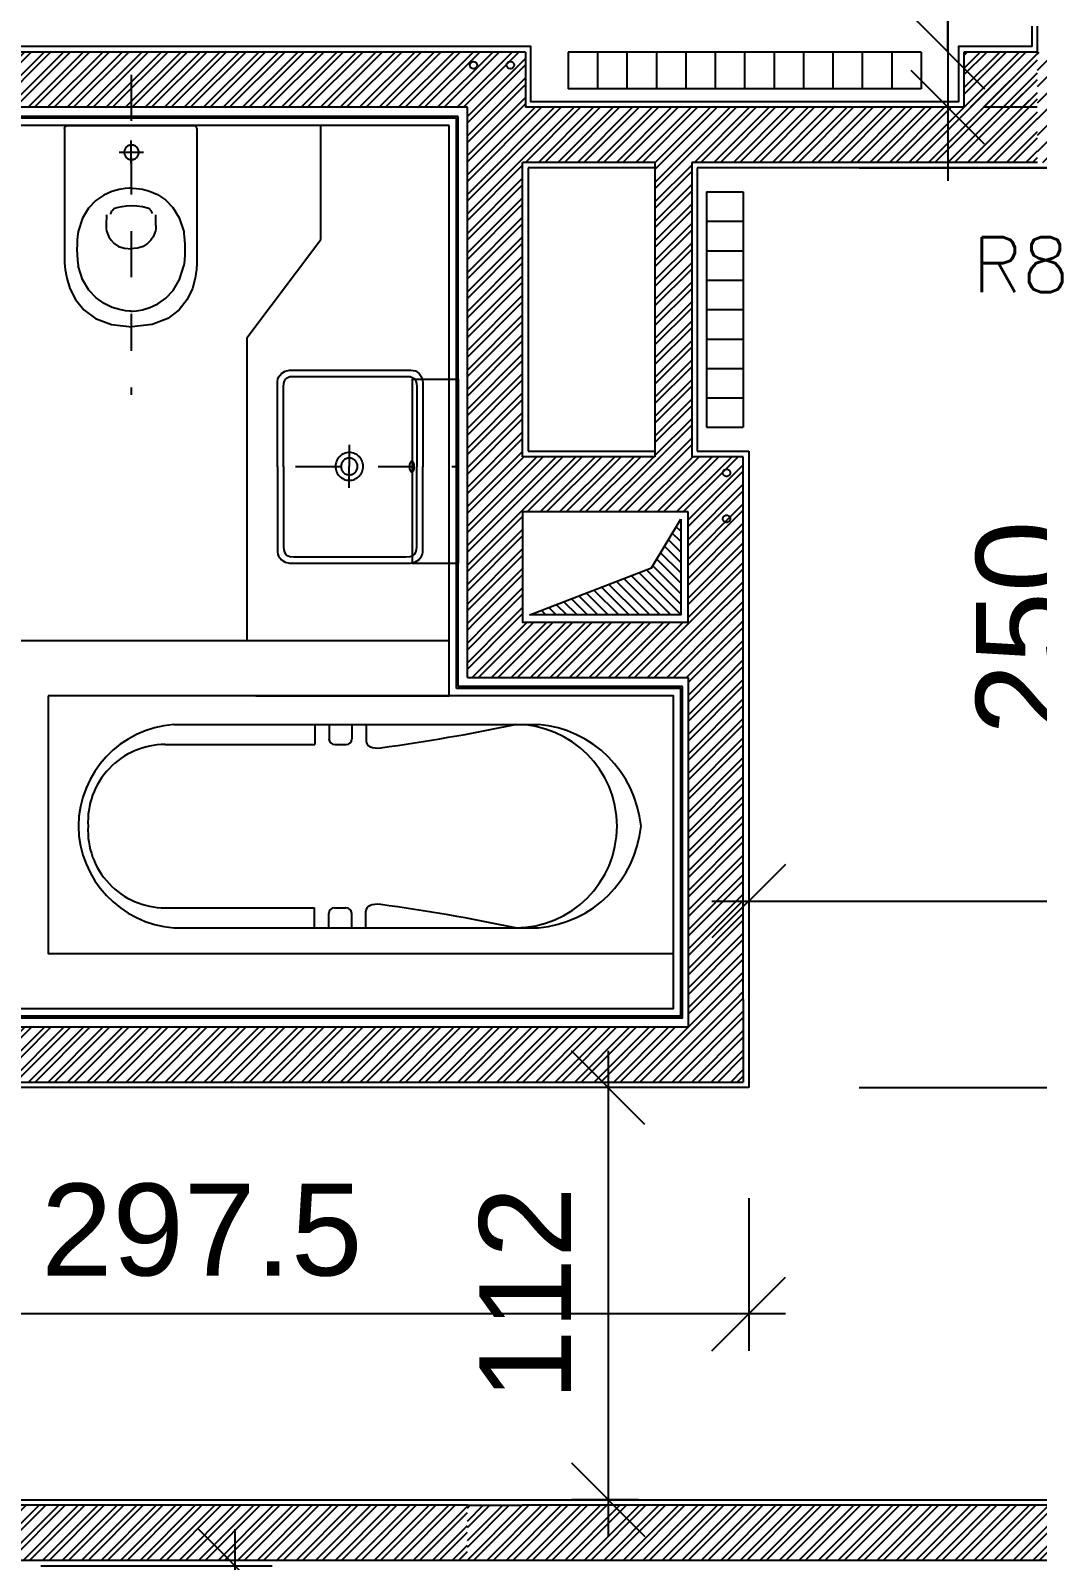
# Model space of a CAD drawing. Extents: x 0 to 47, y -4.1 to 58.5.
# Drawn here: x 36.231 to 38.968, y 14.5 to 18.658 of the extents above; entities that cross this region are included whole.
import ezdxf

# ---------------------------------------------------------------- set-up
doc = ezdxf.new("R2010")
doc.units = 0
doc.header["$MEASUREMENT"] = 0
doc.header["$PDMODE"] = 35
doc.header["$PDSIZE"] = 0.3
for name, pattern in [('CENTER', [2, 1.25, -0.25, 0.25, -0.25]), ('DASHDOTX2', [50.8, 25.4, -12.7, 0, -12.7]), ('HIDDEN2', [0.1875, 0.125, -0.0625])]:
    doc.linetypes.add(name, pattern=pattern)
doc.layers.get('0').update_dxf_attribs({"linetype": 'CONTINUOUS'})
doc.layers.get('DEFPOINTS').update_dxf_attribs({"linetype": 'CONTINUOUS'})
for name, color, linetype in [('03', 3, 'CONTINUOUS'), ('04', 4, 'CONTINUOUS'), ('05', 5, 'CONTINUOUS'), ('A-AXIS-SANITARY', 10, 'DASHDOTX2'), ('a-dim', 3, 'CONTINUOUS'), ('A-FLOR-PFIX', 61, 'CONTINUOUS'), ('A-HATCH-CONC', 8, 'CONTINUOUS'), ('A-HATCH-WALL', 8, 'CONTINUOUS'), ('A-PLASTER', 8, 'CONTINUOUS'), ('a-revetement', 1, 'CONTINUOUS'), ('A-SECT-TILE', 12, 'CONTINUOUS'), ('a-shaft', 251, 'CONTINUOUS'), ('A-WALL', 4, 'CONTINUOUS'), ('FUR2', 34, 'CONTINUOUS')]:
    doc.layers.add(name, color=color, linetype=linetype)
doc.styles.add('A100-STEXT', font='Arial Regular.ttf', dxfattribs={"height": 0.25})
doc.styles.add('ROMANS', font='romans')
doc.dimstyles.new('A100-DIM', dxfattribs={"dimtxt": 0.25, "dimasz": 0.2, "dimexe": 0.1, "dimexo": 0.3, "dimgap": 0.1, "dimtad": 1, "dimlfac": 100, "dimrnd": 0.5, "dimdsep": 46, "dimtxsty": 'A100-STEXT', "dimblk1": 'OBLIQUE', "dimblk2": 'OBLIQUE', "dimsah": 1, "dimcen": -0.05, "dimdle": 0.1, "dimclrd": 15, "dimclre": 15, "dimclrt": 256, "dimadec": 0, "dimazin": 0, "dimtfac": 0.28, "dimtix": 1, "dimtmove": 2, "dimatfit": 3, "dimldrblk": 'OBLIQUE', "dimfxl": 1, "dimtolj": 1, "dimarcsym": 0})

# ---------------------------------------------------------------- blocks, each defined once
blk = doc.blocks.new('_OBLIQUE')
at = {"color": 0, "linetype": 'ByBlock'}
blk.add_line((-0.5, -0.5), (0.5, 0.5), dxfattribs=at)
blk = doc.blocks.new('*D136')
at = {"layer": 'a-dim', "color": 15, "lineweight": -2, "transparency": 16777216}
for p, q in [((38.7249, 22.25), (38.7249, 18.5)), ((38.9673, 22.15), (38.8249, 22.15)), ((38.9673, 18.6), (38.8249, 18.6))]:
    blk.add_line(p, q, dxfattribs=at)
at = {"layer": 'DEFPOINTS', "color": 0, "transparency": 16777216}
for p in [(38.6673, 22.15), (38.6673, 18.6), (38.7249, 18.6)]:
    blk.add_point(p, dxfattribs=at)
at = {"layer": 'a-dim', "color": 15, "lineweight": -2, "transparency": 16777216, "xscale": 0.2, "yscale": 0.2, "zscale": 0.2}
for p, rotation in [((38.7249, 22.15), 90), ((38.7249, 18.6), 270)]:
    blk.add_blockref('_OBLIQUE', p, dxfattribs=dict(at, rotation=rotation))
at = {"layer": 'a-dim', "transparency": 16777216, "insert": (38.4972, 20.4), "char_height": 0.25, "attachment_point": 5, "rotation": 90, "style": 'A100-STEXT'}
blk.add_mtext('\\A1;355', dxfattribs=at)
blk = doc.blocks.new('*D137')
at = {"layer": 'a-dim', "color": 15, "lineweight": -2, "transparency": 16777216}
for p, q in [((38.7249, 18.6), (38.7249, 18.8)), ((38.7249, 18.6), (38.7249, 18.45)), ((38.9673, 18.6), (38.8249, 18.6)), ((38.7249, 18.45), (38.7249, 18.25)), ((38.9673, 18.45), (38.8249, 18.45))]:
    blk.add_line(p, q, dxfattribs=at)
at = {"layer": 'DEFPOINTS', "color": 0, "transparency": 16777216}
for p in [(38.6673, 18.6), (38.6673, 18.45), (38.7249, 18.45)]:
    blk.add_point(p, dxfattribs=at)
at = {"layer": 'a-dim', "color": 15, "lineweight": -2, "transparency": 16777216, "xscale": 0.2, "yscale": 0.2, "zscale": 0.2}
for p, rotation in [((38.7249, 18.6), 270), ((38.7249, 18.45), 90)]:
    blk.add_blockref('_OBLIQUE', p, dxfattribs=dict(at, rotation=rotation))
at = {"layer": 'a-dim', "transparency": 16777216, "insert": (38.4973, 18.925), "char_height": 0.25, "attachment_point": 5, "rotation": 90, "style": 'A100-STEXT'}
blk.add_mtext('\\A1;15', dxfattribs=at)
blk = doc.blocks.new('*D292')
at = {"layer": 'a-dim', "color": 15, "lineweight": -2, "transparency": 16777216}
for p, q in [((37.801, 15.885), (37.801, 14.565)), ((37.8834, 15.785), (37.701, 15.785)), ((37.8834, 14.665), (37.701, 14.665))]:
    blk.add_line(p, q, dxfattribs=at)
at = {"layer": 'DEFPOINTS', "color": 0, "transparency": 16777216}
for p in [(38.1834, 15.785), (37.801, 14.665), (38.1834, 14.665)]:
    blk.add_point(p, dxfattribs=at)
at = {"layer": 'a-dim', "color": 15, "lineweight": -2, "transparency": 16777216, "xscale": 0.2, "yscale": 0.2, "zscale": 0.2}
for p, rotation in [((37.801, 15.785), 90), ((37.801, 14.665), 270)]:
    blk.add_blockref('_OBLIQUE', p, dxfattribs=dict(at, rotation=rotation))
at = {"layer": 'a-dim', "transparency": 16777216, "insert": (37.5755, 15.225), "char_height": 0.25, "attachment_point": 5, "rotation": 90, "style": 'A100-STEXT'}
blk.add_mtext('\\A1;112', dxfattribs=at)
blk = doc.blocks.new('*D293')
at = {"layer": 'a-dim', "color": 15, "lineweight": -2, "transparency": 16777216}
for p, q in [((39.1556, 15.685), (39.1556, 18.385)), ((38.4834, 18.285), (39.2556, 18.285)), ((38.4834, 15.785), (39.2556, 15.785))]:
    blk.add_line(p, q, dxfattribs=at)
at = {"layer": 'DEFPOINTS', "color": 0, "transparency": 16777216}
for p in [(38.1834, 18.285), (39.1556, 18.285), (38.1834, 15.785)]:
    blk.add_point(p, dxfattribs=at)
at = {"layer": 'a-dim', "color": 15, "lineweight": -2, "transparency": 16777216, "xscale": 0.2, "yscale": 0.2, "zscale": 0.2}
for p, rotation in [((39.1556, 18.285), 90), ((39.1556, 15.785), 270)]:
    blk.add_blockref('_OBLIQUE', p, dxfattribs=dict(at, rotation=rotation))
at = {"layer": 'a-dim', "transparency": 16777216, "insert": (38.9279, 17.035), "char_height": 0.25, "attachment_point": 5, "rotation": 90, "style": 'A100-STEXT'}
blk.add_mtext('\\A1;250', dxfattribs=at)
blk = doc.blocks.new('*D294')
at = {"layer": 'a-dim', "color": 15, "lineweight": -2, "transparency": 16777216}
for p, q in [((38.1834, 17.215), (38.1834, 16.1919)), ((41.5234, 17.215), (41.5234, 16.1919)), ((38.0834, 16.2919), (41.6234, 16.2919))]:
    blk.add_line(p, q, dxfattribs=at)
at = {"layer": 'DEFPOINTS', "color": 0, "transparency": 16777216}
for p in [(38.1834, 17.515), (41.5234, 17.515), (41.5234, 16.2919)]:
    blk.add_point(p, dxfattribs=at)
at = {"layer": 'a-dim', "color": 15, "lineweight": -2, "transparency": 16777216, "xscale": 0.2, "yscale": 0.2, "zscale": 0.2, "rotation": 180}
blk.add_blockref('_OBLIQUE', (38.1834, 16.2919), dxfattribs=at)
at = {"layer": 'a-dim', "color": 15, "lineweight": -2, "transparency": 16777216, "xscale": 0.2, "yscale": 0.2, "zscale": 0.2}
blk.add_blockref('_OBLIQUE', (41.5234, 16.2919), dxfattribs=at)
at = {"layer": 'a-dim', "transparency": 16777216, "insert": (39.8534, 16.5196), "char_height": 0.25, "attachment_point": 5, "style": 'A100-STEXT'}
blk.add_mtext('\\A1;334', dxfattribs=at)
blk = doc.blocks.new('*D295')
at = {"layer": 'a-dim', "color": 15, "lineweight": -2, "transparency": 16777216}
for p, q in [((35.2084, 15.485), (35.2084, 15.07)), ((38.1834, 15.485), (38.1834, 15.07)), ((38.2834, 15.17), (35.1084, 15.17))]:
    blk.add_line(p, q, dxfattribs=at)
at = {"layer": 'DEFPOINTS', "color": 0, "transparency": 16777216}
for p in [(35.2084, 15.785), (38.1834, 15.785), (35.2084, 15.17)]:
    blk.add_point(p, dxfattribs=at)
at = {"layer": 'a-dim', "color": 15, "lineweight": -2, "transparency": 16777216, "xscale": 0.2, "yscale": 0.2, "zscale": 0.2, "rotation": 180}
blk.add_blockref('_OBLIQUE', (35.2084, 15.17), dxfattribs=at)
at = {"layer": 'a-dim', "color": 15, "lineweight": -2, "transparency": 16777216, "xscale": 0.2, "yscale": 0.2, "zscale": 0.2}
blk.add_blockref('_OBLIQUE', (38.1834, 15.17), dxfattribs=at)
at = {"layer": 'a-dim', "transparency": 16777216, "insert": (36.6959, 15.3976), "char_height": 0.25, "attachment_point": 5, "style": 'A100-STEXT'}
blk.add_mtext('\\A1;297.5', dxfattribs=at)
blk = doc.blocks.new('*D298')
at = {"layer": 'a-dim', "color": 15, "lineweight": -2, "transparency": 16777216}
for p, q in [((36.787, 13.165), (36.787, 14.585)), ((36.2584, 14.485), (36.887, 14.485)), ((36.2584, 13.265), (36.887, 13.265))]:
    blk.add_line(p, q, dxfattribs=at)
at = {"layer": 'DEFPOINTS', "color": 0, "transparency": 16777216}
for p in [(35.9584, 14.485), (36.787, 14.485), (35.9584, 13.265)]:
    blk.add_point(p, dxfattribs=at)
at = {"layer": 'a-dim', "color": 15, "lineweight": -2, "transparency": 16777216, "xscale": 0.2, "yscale": 0.2, "zscale": 0.2}
for p, rotation in [((36.787, 14.485), 90), ((36.787, 13.265), 270)]:
    blk.add_blockref('_OBLIQUE', p, dxfattribs=dict(at, rotation=rotation))
at = {"layer": 'a-dim', "transparency": 16777216, "insert": (36.5615, 13.875), "char_height": 0.25, "attachment_point": 5, "rotation": 90, "style": 'A100-STEXT'}
blk.add_mtext('\\A1;122', dxfattribs=at)

msp = doc.modelspace()

# ---------------------------------------------------------------- hatches: boundary and pattern name
at = {"layer": 'A-HATCH-CONC'}
h = msp.add_hatch(dxfattribs=at)
h.set_pattern_fill('ANSI31', color=256, scale=0.25, style=0)
h.paths.add_polyline_path([(41.83837, 18.6), (38.96837, 18.6), (38.96837, 18.3), (41.53837, 18.3), (41.53837, 17.07), (41.83837, 17.07)])
at = {"layer": 'A-HATCH-WALL'}
h = msp.add_hatch(dxfattribs=at)
h.set_pattern_fill('ANSI32', color=256, scale=0.1, style=0)
h.set_pattern_definition([(45, (-320.71739, 136.79094), (-0.0265165043, 0.0265165043), []), (45, (-320.699712, 136.79094), (-0.0265165043, 0.0265165043), [])])
h.paths.add_polyline_path([(37.41837, 18.45), (37.41837, 17.05), (37.56837, 17.05), (37.56837, 17.35), (38.01837, 17.35), (38.01837, 17.05), (38.16837, 17.05), (38.16837, 17.5), (38.02837, 17.5), (38.02837, 18.3), (38.96837, 18.3), (38.96837, 18.6), (38.95337, 18.6), (38.76837, 18.6), (38.76837, 18.45), (37.57616, 18.45), (37.57616, 18.6), (34.96278, 18.6), (34.96278, 18.45), (35.19337, 18.45)])
h.paths.add_polyline_path([(37.56837, 18.3), (37.56837, 17.5), (37.92837, 17.5), (37.92837, 18.3)], flags=0)
h = msp.add_hatch(dxfattribs=at)
h.set_pattern_fill('ANSI32', color=256, scale=0.1, style=0)
h.set_pattern_definition([(45, (-320.71739, 136.79094), (-0.0265165043, 0.0265165043), []), (45, (-320.699712, 136.79094), (-0.0265165043, 0.0265165043), [])])
h.paths.add_polyline_path([(38.76837, 18.6), (38.76837, 18.45), (38.96837, 18.45), (38.96837, 18.6)])
h = msp.add_hatch(dxfattribs=at)
h.set_pattern_fill('ANSI32', color=256, scale=0.1, style=0)
h.set_pattern_definition([(45, (-320.71739, 136.79094), (-0.0265165043, 0.0265165043), []), (45, (-320.699712, 136.79094), (-0.0265165043, 0.0265165043), [])])
h.paths.add_polyline_path([(38.01837, 16.9), (38.16837, 16.9), (38.16837, 17.05), (37.41837, 17.05), (37.41837, 16.9)])
h = msp.add_hatch(dxfattribs=at)
h.set_pattern_fill('ANSI32', color=256, scale=0.1, style=0)
h.set_pattern_definition([(45, (-320.71739, 136.79094), (-0.0265165043, 0.0265165043), []), (45, (-320.699712, 136.79094), (-0.0265165043, 0.0265165043), [])])
h.paths.add_polyline_path([(38.16837, 16.9), (38.01837, 16.9), (38.01837, 16.025), (38.16837, 16.025)])
h = msp.add_hatch(dxfattribs=at)
h.set_pattern_fill('ANSI32', color=256, scale=0.1, style=0)
h.set_pattern_definition([(45, (-320.71739, 136.79094), (-0.0265165043, 0.0265165043), []), (45, (-320.699712, 136.79094), (-0.0265165043, 0.0265165043), [])])
h.paths.add_polyline_path([(35.19337, 15.8), (38.16837, 15.8), (38.16837, 16.025), (38.01837, 16.025), (38.01837, 15.95), (35.04337, 15.95), (35.04337, 15.65), (35.19337, 15.65)])
h = msp.add_hatch(dxfattribs=at)
h.set_pattern_fill('ANSI32', color=256, scale=0.1, style=0)
h.set_pattern_definition([(45, (-46.85108, -10.91425), (-0.026516504, 0.026516504), []), (45, (-46.833404, -10.91425), (-0.026516504, 0.026516504), [])])
h.paths.add_polyline_path([(35.04337, 14.75), (35.04337, 13.25), (35.19337, 13.25), (35.19337, 14.5), (37.41837, 14.5), (37.41837, 14.65), (35.19337, 14.65), (35.19337, 14.75)])
h = msp.add_hatch(dxfattribs=at)
h.set_pattern_fill('ANSI32', color=256, scale=0.1, style=0)
h.set_pattern_definition([(45, (-320.71739, 136.79094), (-0.0265165043, 0.0265165043), []), (45, (-320.699712, 136.79094), (-0.0265165043, 0.0265165043), [])])
h.paths.add_polyline_path([(37.56837, 14.65), (37.41837, 14.65), (37.41837, 14.5), (41.52337, 14.5), (41.52337, 14.65)])
at = {"layer": 'a-shaft'}
h = msp.add_hatch(dxfattribs=at)
h.set_pattern_fill('_USER', color=256, scale=0.02, angle=315, style=0, pattern_type=0)
h.set_pattern_definition([(315, (9e-11, -4e-11), (0.014142136, 0.014142136), [])])
h.paths.add_polyline_path([(37.99837, 17.07), (37.99837, 17.33), (37.91911, 17.1977), (37.58837, 17.07)])

# ---------------------------------------------------------------- linework, layer by layer
at = {"layer": '04'}
for p, q in [((37.57616, 18.6), (37.57616, 18.45)), ((38.65226, 18.6), (37.69226, 18.6)), ((37.69226, 18.6), (37.69226, 18.5)), ((38.65226, 18.6), (37.69226, 18.6)), ((37.69226, 18.6), (37.69226, 18.5)), ((37.77226, 18.6), (37.77226, 18.5)), ((37.77226, 18.6), (37.77226, 18.5)), ((37.85226, 18.6), (37.85226, 18.5)), ((37.85226, 18.6), (37.85226, 18.5)), ((37.93226, 18.6), (37.93226, 18.5)), ((37.93226, 18.6), (37.93226, 18.5)), ((38.01226, 18.6), (38.01226, 18.5)), ((38.01226, 18.6), (38.01226, 18.5)), ((38.09226, 18.6), (38.09226, 18.5)), ((38.09226, 18.6), (38.09226, 18.5)), ((38.17226, 18.6), (38.17226, 18.5)), ((38.17226, 18.6), (38.17226, 18.5)), ((38.25226, 18.6), (38.25226, 18.5)), ((38.25226, 18.6), (38.25226, 18.5)), ((38.33226, 18.6), (38.33226, 18.5)), ((38.33226, 18.6), (38.33226, 18.5)), ((38.41226, 18.6), (38.41226, 18.5)), ((38.41226, 18.6), (38.41226, 18.5)), ((38.49226, 18.6), (38.49226, 18.5)), ((38.49226, 18.6), (38.49226, 18.5)), ((38.57226, 18.6), (38.57226, 18.5)), ((38.57226, 18.6), (38.57226, 18.5)), ((38.65226, 18.6), (38.65226, 18.5)), ((38.65226, 18.6), (38.65226, 18.5)), ((38.76837, 18.6), (38.76837, 18.45)), ((38.65226, 18.5), (37.69226, 18.5)), ((38.65226, 18.5), (37.69226, 18.5)), ((37.92837, 18.3), (37.92837, 17.5)), ((38.02837, 18.3), (38.02837, 17.5)), ((38.06837, 18.22), (38.06837, 17.58)), ((38.06837, 18.22), (38.16837, 18.22)), ((38.06837, 18.22), (38.06837, 17.58)), ((38.06837, 18.22), (38.16837, 18.22)), ((38.16837, 18.22), (38.16837, 17.58)), ((38.16837, 18.22), (38.16837, 17.58)), ((38.06837, 18.14), (38.16837, 18.14)), ((38.06837, 18.14), (38.16837, 18.14)), ((38.06837, 18.06), (38.16837, 18.06)), ((38.06837, 18.06), (38.16837, 18.06)), ((38.06837, 17.98), (38.16837, 17.98)), ((38.06837, 17.98), (38.16837, 17.98)), ((38.06837, 17.9), (38.16837, 17.9)), ((38.06837, 17.9), (38.16837, 17.9)), ((38.06837, 17.82), (38.16837, 17.82)), ((38.06837, 17.82), (38.16837, 17.82)), ((38.06837, 17.74), (38.16837, 17.74)), ((38.06837, 17.74), (38.16837, 17.74)), ((38.06837, 17.66), (38.16837, 17.66)), ((38.06837, 17.66), (38.16837, 17.66)), ((38.06837, 17.58), (38.16837, 17.58)), ((38.06837, 17.58), (38.16837, 17.58))]:
    msp.add_line(p, q, dxfattribs=at)
at = {"layer": '04', "ltscale": 0.5}
for p, q in [((37.26837, 17.71063), (37.26837, 17.21063)), ((37.26837, 17.71063), (37.39337, 17.71063)), ((37.39337, 17.71063), (37.39337, 17.21063)), ((37.26837, 17.21063), (37.39337, 17.21063))]:
    msp.add_line(p, q, dxfattribs=at)
at = {"layer": '05'}
for centre in [(37.4351, 18.5646), (37.5351, 18.5646)]:
    msp.add_circle(centre, 0.01, dxfattribs=at)
at = {"layer": '05', "linetype": 'HIDDEN2'}
for centre in [(38.1231, 17.45637), (38.1231, 17.33137)]:
    msp.add_circle(centre, 0.01, dxfattribs=at)
at = {"layer": 'A-AXIS-SANITARY', "linetype": 'CENTER', "ltscale": 0.1}
for p, q in [((36.50425, 18.53809), (36.50425, 17.66869)), ((36.95073, 17.47318), (37.39604, 17.47318))]:
    msp.add_line(p, q, dxfattribs=at)
at = {"layer": 'A-FLOR-PFIX'}
msp.add_line((36.84337, 16.85), (37.36837, 16.85), dxfattribs=at)
at = {"layer": 'A-PLASTER'}
for p, q in [((37.39337, 18.425), (35.21837, 18.425)), ((37.39337, 16.875), (37.39337, 18.425)), ((37.93184, 18.285), (37.58337, 18.285)), ((37.58337, 18.285), (37.58337, 17.515)), ((41.52337, 18.285), (38.04337, 18.285)), ((38.04337, 18.285), (38.04337, 17.515)), ((37.58337, 17.515), (37.92837, 17.515)), ((38.04337, 17.515), (38.18337, 17.515)), ((38.18337, 17.515), (38.18337, 15.785)), ((38.00337, 16.875), (37.39337, 16.875)), ((38.00337, 16.025), (38.00337, 16.875))]:
    msp.add_line(p, q, dxfattribs=at)
for points in [[(38.95337, 18.67), (38.95337, 18.615), (38.75337, 18.615), (38.75337, 18.465), (37.59116, 18.465), (37.59116, 18.615), (34.96278, 18.615)], [(35.21837, 17.14887), (35.21837, 17.075), (35.95837, 17.075), (35.95837, 16.625), (35.56837, 16.625), (35.56837, 15.975), (38.00337, 15.975), (38.00337, 16.025)], [(38.18337, 15.785), (38.18337, 15.785), (35.20837, 15.785), (35.20837, 15.65)], [(35.20837, 14.75), (35.20837, 14.665), (37.40337, 14.665), (37.40337, 14.665)], [(37.40337, 14.665), (37.40337, 14.665), (41.52337, 14.665)]]:
    msp.add_lwpolyline(points, dxfattribs=at)
at = {"layer": 'a-revetement'}
msp.add_line((38.96837, 18.6), (38.96837, 18.67), dxfattribs=at)
msp.add_line((38.96837, 18.6), (38.96837, 18.67), dxfattribs=at)
at = {"layer": 'A-SECT-TILE'}
for p, q in [((37.38837, 18.42), (35.22337, 18.42)), ((37.36837, 18.4), (35.24337, 18.4)), ((37.36837, 16.85), (37.36837, 18.4)), ((37.38837, 16.87), (37.38837, 18.42)), ((37.97837, 16.85), (37.36837, 16.85)), ((37.99837, 16.87), (37.38837, 16.87)), ((37.97837, 16.025), (37.97837, 16.85)), ((37.99837, 16.025), (37.99837, 16.87))]:
    msp.add_line(p, q, dxfattribs=at)
for points in [[(35.22337, 17.14887), (35.22337, 17.08), (35.96337, 17.08), (35.96337, 16.62), (35.57337, 16.62), (35.57337, 15.98), (37.99837, 15.98), (37.99837, 16.025)], [(35.24337, 17.15387), (35.24337, 17.1), (35.98337, 17.1), (35.98337, 16.6), (35.59337, 16.6), (35.59337, 16), (37.97837, 16), (37.97837, 16.025)]]:
    msp.add_lwpolyline(points, dxfattribs=at)
at = {"layer": 'a-shaft'}
msp.add_lwpolyline([(37.99837, 17.33), (37.99837, 17.07), (37.58837, 17.07), (37.91911, 17.1977)], close=True, dxfattribs=at)
at = {"layer": 'A-WALL'}
for p, q in [((37.57616, 18.6), (34.96278, 18.6)), ((38.96837, 18.6), (38.76837, 18.6)), ((37.41837, 18.45), (35.19337, 18.45)), ((37.41837, 16.9), (37.41837, 18.45)), ((38.76837, 18.45), (37.57616, 18.45)), ((37.92837, 18.3), (37.56837, 18.3)), ((37.56837, 17.5), (37.56837, 18.3)), ((38.96837, 18.3), (38.02837, 18.3)), ((37.92837, 17.5), (37.56837, 17.5)), ((38.16837, 17.5), (38.02837, 17.5)), ((38.16837, 16.025), (38.16837, 17.5)), ((37.41837, 16.9), (38.01837, 16.9)), ((38.01837, 16.9), (38.01837, 16.025)), ((38.01837, 16.025), (38.01837, 15.95)), ((38.16837, 16.025), (38.16837, 15.8)), ((35.54337, 15.95), (38.01837, 15.95)), ((38.01837, 15.95), (38.01837, 15.95)), ((35.19337, 15.8), (38.16837, 15.8)), ((37.41837, 14.65), (35.19337, 14.65)), ((37.41837, 14.65), (37.56837, 14.65)), ((37.41837, 14.65), (37.41837, 14.65)), ((41.52337, 14.65), (37.56837, 14.65)), ((37.56837, 14.65), (37.56837, 14.65)), ((41.52337, 14.5), (35.19337, 14.5))]:
    msp.add_line(p, q, dxfattribs=at)
msp.add_lwpolyline([(38.01837, 17.35), (37.56837, 17.35), (37.56837, 17.05), (38.01837, 17.05)], close=True, dxfattribs=at)
at = {"layer": 'FUR2'}
for p, q in [((37.02003, 18.09023), (37.02003, 18.4)), ((36.50425, 18.29744), (36.50425, 18.35918)), ((36.53776, 18.32655), (36.47161, 18.32655)), ((36.81837, 17.82276), (37.02003, 18.09023)), ((36.81837, 17.82276), (36.81837, 17)), ((37.36837, 17), (35.98337, 17)), ((36.61976, 16.77222), (37.61169, 16.77222)), ((37.0031, 16.77222), (37.0031, 16.71778)), ((37.04199, 16.77222), (37.04199, 16.73333)), ((37.10421, 16.77222), (37.10421, 16.73333)), ((37.1431, 16.77222), (37.1431, 16.7268)), ((36.59643, 16.71778), (37.0031, 16.71778)), ((37.05754, 16.71778), (37.08865, 16.71778)), ((36.59585, 16.27392), (37.00252, 16.27392)), ((37.00252, 16.21947), (37.00252, 16.27392)), ((37.05696, 16.27392), (37.08807, 16.27392)), ((37.14252, 16.21947), (37.14252, 16.26489)), ((36.61976, 16.21947), (37.61169, 16.21947)), ((37.0414, 16.21947), (37.0414, 16.25836)), ((37.10363, 16.21947), (37.10363, 16.25836))]:
    msp.add_line(p, q, dxfattribs=at)
for points in [[(36.50493, 18.34725), (36.50331, 18.34719), (36.50172, 18.34699), (36.50017, 18.34668), (36.49867, 18.34624), (36.49722, 18.3457), (36.49582, 18.34504), (36.49449, 18.34428), (36.49322, 18.34343), (36.49203, 18.34248), (36.49091, 18.34145), (36.48988, 18.34033), (36.48893, 18.33914), (36.48808, 18.33787), (36.48732, 18.33654), (36.48667, 18.33515), (36.48612, 18.33369), (36.48568, 18.33219), (36.48537, 18.33064), (36.48517, 18.32905), (36.48511, 18.32743)], [(36.52476, 18.32743), (36.52469, 18.32905), (36.5245, 18.33064), (36.52418, 18.33219), (36.52375, 18.33369), (36.5232, 18.33515), (36.52255, 18.33654), (36.52179, 18.33787), (36.52093, 18.33914), (36.51999, 18.34033), (36.51895, 18.34145), (36.51784, 18.34248), (36.51664, 18.34343), (36.51538, 18.34428), (36.51404, 18.34504), (36.51265, 18.3457), (36.5112, 18.34624), (36.5097, 18.34668), (36.50815, 18.34699), (36.50656, 18.34719), (36.50493, 18.34725)], [(36.48511, 18.32743), (36.48517, 18.3258), (36.48537, 18.32421), (36.48568, 18.32266), (36.48612, 18.32116), (36.48667, 18.31971), (36.48732, 18.31832), (36.48808, 18.31699), (36.48893, 18.31572), (36.48988, 18.31453), (36.49091, 18.31341), (36.49203, 18.31238), (36.49322, 18.31143), (36.49449, 18.31057), (36.49582, 18.30982), (36.49722, 18.30916), (36.49867, 18.30861), (36.50017, 18.30818), (36.50172, 18.30786), (36.50331, 18.30767), (36.50493, 18.3076)], [(36.50493, 18.3076), (36.50656, 18.30767), (36.50815, 18.30786), (36.5097, 18.30818), (36.5112, 18.30861), (36.51265, 18.30916), (36.51404, 18.30982), (36.51538, 18.31057), (36.51664, 18.31143), (36.51784, 18.31238), (36.51895, 18.31341), (36.51999, 18.31453), (36.52093, 18.31572), (36.52179, 18.31699), (36.52255, 18.31832), (36.5232, 18.31971), (36.52375, 18.32116), (36.52418, 18.32266), (36.5245, 18.32421), (36.52469, 18.3258), (36.52476, 18.32743)], [(36.90202, 17.47293), (36.90202, 17.47554), (36.90202, 17.48292), (36.90202, 17.49439), (36.90202, 17.50926), (36.90202, 17.52686), (36.90202, 17.54649), (36.90202, 17.58918), (36.90202, 17.63186), (36.90202, 17.6515), (36.90202, 17.6691), (36.90202, 17.68397), (36.90202, 17.69544), (36.90202, 17.70281), (36.90202, 17.70542), (36.90279, 17.71101), (36.90497, 17.71643), (36.91262, 17.7261), (36.92319, 17.73296), (36.93487, 17.73558), (36.93581, 17.73558), (36.93857, 17.73558), (36.94301, 17.73557), (36.94903, 17.73557), (36.96528, 17.73557), (36.98636, 17.73557), (37.01131, 17.73556), (37.03915, 17.73556), (37.09966, 17.73555), (37.16016, 17.73554), (37.188, 17.73553), (37.21295, 17.73553), (37.23403, 17.73553), (37.25028, 17.73552), (37.2563, 17.73552), (37.26074, 17.73552), (37.2635, 17.73552), (37.26444, 17.73552), (37.2769, 17.7331), (37.28721, 17.72618), (37.29424, 17.71524), (37.29616, 17.70842), (37.29683, 17.70078), (37.29683, 17.69822), (37.29683, 17.69099), (37.29683, 17.67975), (37.29683, 17.66518), (37.29683, 17.64793), (37.29683, 17.62869), (37.29683, 17.58686), (37.29683, 17.54502), (37.29683, 17.52578), (37.29683, 17.50853), (37.29683, 17.49396), (37.29683, 17.48272), (37.29683, 17.47549), (37.29683, 17.47293)], [(36.91841, 17.47293), (36.91841, 17.47538), (36.91841, 17.48231), (36.91841, 17.49308), (36.91841, 17.50704), (36.91841, 17.52356), (36.91841, 17.542), (36.91841, 17.58208), (36.91841, 17.62216), (36.91841, 17.6406), (36.91841, 17.65713), (36.91841, 17.67109), (36.91841, 17.68186), (36.91841, 17.68878), (36.91841, 17.69124), (36.919, 17.69928), (36.9207, 17.7056), (36.92337, 17.71039), (36.92687, 17.71385), (36.93587, 17.71762), (36.94662, 17.71852), (36.94749, 17.71852), (36.95005, 17.71852), (36.95417, 17.71852), (36.95975, 17.71852), (36.97482, 17.71852), (36.99437, 17.71852), (37.0175, 17.71852), (37.04332, 17.71852), (37.09943, 17.71852), (37.15553, 17.71852), (37.18135, 17.71852), (37.20448, 17.71852), (37.22403, 17.71852), (37.2391, 17.71852), (37.24468, 17.71852), (37.2488, 17.71852), (37.25136, 17.71852), (37.25223, 17.71852), (37.26298, 17.71762), (37.27197, 17.71385), (37.27548, 17.71039), (37.27815, 17.7056), (37.27984, 17.69928), (37.28044, 17.69124), (37.28044, 17.68878), (37.28044, 17.68186), (37.28044, 17.67109), (37.28044, 17.65713), (37.28044, 17.6406), (37.28044, 17.62216), (37.28044, 17.58208), (37.28044, 17.542), (37.28044, 17.52356), (37.28044, 17.50704), (37.28044, 17.49308), (37.28044, 17.48231), (37.28044, 17.47538), (37.28044, 17.47293)], [(37.09716, 17.51125), (37.09331, 17.51105), (37.08956, 17.51048), (37.08595, 17.50955), (37.08248, 17.50828), (37.07919, 17.5067), (37.07608, 17.50481), (37.07318, 17.50264), (37.0705, 17.5002), (37.06806, 17.49753), (37.06589, 17.49462), (37.06401, 17.49151), (37.06242, 17.48822), (37.06115, 17.48475), (37.06022, 17.48114), (37.05965, 17.4774), (37.05946, 17.47354), (37.05965, 17.46969), (37.06022, 17.46594), (37.06115, 17.46233), (37.06242, 17.45887), (37.06401, 17.45557), (37.06589, 17.45246), (37.06806, 17.44956), (37.0705, 17.44688), (37.07318, 17.44445), (37.07608, 17.44228), (37.07919, 17.44039), (37.08248, 17.4388), (37.08595, 17.43753), (37.08956, 17.4366), (37.09331, 17.43603), (37.09716, 17.43584), (37.10102, 17.43603), (37.10476, 17.4366), (37.10837, 17.43753), (37.11184, 17.4388), (37.11513, 17.44039), (37.11824, 17.44228), (37.12114, 17.44445), (37.12382, 17.44688), (37.12625, 17.44956), (37.12842, 17.45246), (37.13031, 17.45557), (37.1319, 17.45887), (37.13317, 17.46233), (37.1341, 17.46594), (37.13467, 17.46969), (37.13486, 17.47354), (37.13467, 17.4774), (37.1341, 17.48114), (37.13317, 17.48475), (37.1319, 17.48822), (37.13031, 17.49151), (37.12842, 17.49462), (37.12625, 17.49753), (37.12382, 17.5002), (37.12114, 17.50264), (37.11824, 17.50481), (37.11513, 17.5067), (37.11184, 17.50828), (37.10837, 17.50955), (37.10476, 17.51048), (37.10102, 17.51105), (37.09716, 17.51125), (37.09716, 17.51125)], [(37.09716, 17.5319), (37.09716, 17.47354)], [(36.90202, 17.47308), (36.90202, 17.47047), (36.90202, 17.46309), (36.90202, 17.45163), (36.90202, 17.43676), (36.90202, 17.41916), (36.90202, 17.39952), (36.90202, 17.35684), (36.90202, 17.31416), (36.90202, 17.29452), (36.90202, 17.27692), (36.90202, 17.26205), (36.90202, 17.25058), (36.90202, 17.24321), (36.90202, 17.2406), (36.90279, 17.23501), (36.90497, 17.22958), (36.91262, 17.21991), (36.92319, 17.21305), (36.93487, 17.21043), (36.93581, 17.21043), (36.93856, 17.21043), (36.943, 17.21043), (36.94901, 17.21043), (36.96524, 17.21043), (36.98629, 17.21043), (37.0112, 17.21043), (37.039, 17.21043), (37.09942, 17.21043), (37.15985, 17.21043), (37.18765, 17.21043), (37.21255, 17.21043), (37.23361, 17.21043), (37.24984, 17.21043), (37.25584, 17.21043), (37.26028, 17.21043), (37.26303, 17.21043), (37.26398, 17.21043), (37.27566, 17.21305), (37.28622, 17.21991), (37.29388, 17.22958), (37.29606, 17.23501), (37.29683, 17.2406), (37.29683, 17.24321), (37.29683, 17.25058), (37.29683, 17.26205), (37.29683, 17.27692), (37.29683, 17.29452), (37.29683, 17.31416), (37.29683, 17.35684), (37.29683, 17.39952), (37.29683, 17.41916), (37.29683, 17.43676), (37.29683, 17.45163), (37.29683, 17.46309), (37.29683, 17.47047), (37.29683, 17.47308)], [(36.91841, 17.47308), (36.91841, 17.47063), (36.91841, 17.4637), (36.91841, 17.45294), (36.91841, 17.43897), (36.91841, 17.42245), (36.91841, 17.40401), (36.91841, 17.36393), (36.91841, 17.32385), (36.91841, 17.30541), (36.91841, 17.28889), (36.91841, 17.27493), (36.91841, 17.26416), (36.91841, 17.25724), (36.91841, 17.25478), (36.919, 17.24674), (36.9207, 17.24042), (36.92337, 17.23563), (36.92687, 17.23216), (36.93587, 17.22839), (36.94662, 17.22749), (36.94749, 17.22749), (36.95005, 17.22749), (36.95417, 17.22749), (36.95975, 17.22749), (36.97482, 17.22749), (36.99437, 17.22749), (37.0175, 17.22749), (37.04332, 17.22749), (37.09943, 17.22749), (37.15553, 17.22749), (37.18135, 17.22749), (37.20448, 17.22749), (37.22403, 17.22749), (37.2391, 17.22749), (37.24468, 17.22749), (37.2488, 17.22749), (37.25136, 17.22749), (37.25223, 17.22749), (37.26298, 17.22839), (37.27197, 17.23216), (37.27548, 17.23563), (37.27815, 17.24042), (37.27984, 17.24674), (37.28044, 17.25478), (37.28044, 17.25724), (37.28044, 17.26416), (37.28044, 17.27493), (37.28044, 17.28889), (37.28044, 17.30541), (37.28044, 17.32385), (37.28044, 17.36393), (37.28044, 17.40401), (37.28044, 17.42245), (37.28044, 17.43897), (37.28044, 17.45294), (37.28044, 17.4637), (37.28044, 17.47063), (37.28044, 17.47308)], [(37.09716, 17.49616), (37.09485, 17.49604), (37.0926, 17.4957), (37.09043, 17.49514), (37.08835, 17.49438), (37.08638, 17.49343), (37.08451, 17.4923), (37.08277, 17.491), (37.08116, 17.48954), (37.0797, 17.48793), (37.0784, 17.48619), (37.07727, 17.48432), (37.07631, 17.48235), (37.07555, 17.48027), (37.075, 17.4781), (37.07465, 17.47585), (37.07454, 17.47354), (37.07465, 17.47123), (37.075, 17.46898), (37.07555, 17.46681), (37.07631, 17.46473), (37.07727, 17.46276), (37.0784, 17.46089), (37.0797, 17.45915), (37.08116, 17.45754), (37.08277, 17.45608), (37.08451, 17.45478), (37.08638, 17.45364), (37.08835, 17.45269), (37.09043, 17.45193), (37.0926, 17.45137), (37.09485, 17.45103), (37.09716, 17.45091), (37.09947, 17.45103), (37.10172, 17.45137), (37.10389, 17.45193), (37.10597, 17.45269), (37.10794, 17.45364), (37.10981, 17.45478), (37.11155, 17.45608), (37.11316, 17.45754), (37.11462, 17.45915), (37.11592, 17.46089), (37.11705, 17.46276), (37.118, 17.46473), (37.11876, 17.46681), (37.11932, 17.46898), (37.11966, 17.47123), (37.11978, 17.47354), (37.11966, 17.47585), (37.11932, 17.4781), (37.11876, 17.48027), (37.118, 17.48235), (37.11705, 17.48432), (37.11592, 17.48619), (37.11462, 17.48793), (37.11316, 17.48954), (37.11155, 17.491), (37.10981, 17.4923), (37.10794, 17.49343), (37.10597, 17.49438), (37.10389, 17.49514), (37.10172, 17.4957), (37.09947, 17.49604), (37.09716, 17.49616), (37.09716, 17.49616)], [(37.09716, 17.41518), (37.09716, 17.47354)], [(37.26733, 17.48812), (37.26666, 17.48804), (37.26601, 17.48781), (37.26538, 17.48744), (37.26478, 17.48694), (37.26421, 17.4863), (37.26367, 17.48555), (37.26317, 17.48468), (37.2627, 17.48371), (37.2619, 17.48148), (37.2613, 17.47892), (37.26092, 17.47609), (37.26079, 17.47306), (37.26092, 17.47003), (37.2613, 17.4672), (37.2619, 17.46464), (37.2627, 17.46241), (37.26317, 17.46144), (37.26367, 17.46057), (37.26421, 17.45981), (37.26478, 17.45918), (37.26538, 17.45867), (37.26601, 17.4583), (37.26666, 17.45807), (37.26733, 17.458), (37.268, 17.45807), (37.26865, 17.4583), (37.26927, 17.45867), (37.26987, 17.45918), (37.27045, 17.45981), (37.27099, 17.46057), (37.27149, 17.46144), (37.27195, 17.46241), (37.27275, 17.46464), (37.27335, 17.4672), (37.27373, 17.47003), (37.27387, 17.47306), (37.27373, 17.47609), (37.27335, 17.47892), (37.27275, 17.48148), (37.27195, 17.48371), (37.27149, 17.48468), (37.27099, 17.48555), (37.27045, 17.4863), (37.26987, 17.48694), (37.26927, 17.48744), (37.26865, 17.48781), (37.268, 17.48804), (37.26733, 17.48812), (37.26733, 17.48812)]]:
    msp.add_lwpolyline(points, dxfattribs=at)
msp.add_lwpolyline([(36.27837, 16.85), (36.27837, 16.15), (37.97837, 16.15), (37.97837, 16.85)], close=True, dxfattribs=at)
for points in [[(36.32284, 18.3926, 0), (36.32288, 18.39285, 0), (36.32303, 18.39353, 0), (36.32332, 18.39452, 0), (36.32379, 18.39568, 0), (36.32449, 18.39691, 0), (36.32544, 18.39808, 0), (36.32669, 18.39907, 0), (36.32828, 18.39975, 0), (36.33024, 18.4, 0)], [(36.32284, 18.3926, 0), (36.32284, 18.38023, 0), (36.32284, 18.34708, 0), (36.32284, 18.29908, 0), (36.32284, 18.24218, 0), (36.32284, 18.18231, 0), (36.32284, 18.12541, 0), (36.32284, 18.07741, 0), (36.32284, 18.04426, 0), (36.32284, 18.03189, 0)], [(36.33024, 18.4, 0), (36.34208, 18.4, 0), (36.3738, 18.4, 0), (36.41974, 18.4, 0), (36.47419, 18.4, 0), (36.53149, 18.4, 0), (36.58594, 18.4, 0), (36.63187, 18.4, 0), (36.6636, 18.4, 0), (36.67544, 18.4, 0)], [(36.68284, 18.3926, 0), (36.6828, 18.39285, 0), (36.68265, 18.39353, 0), (36.68236, 18.39452, 0), (36.68188, 18.39568, 0), (36.68119, 18.39691, 0), (36.68023, 18.39808, 0), (36.67898, 18.39907, 0), (36.6774, 18.39975, 0), (36.67544, 18.4, 0)], [(36.68284, 18.3926, 0), (36.68284, 18.38023, 0), (36.68284, 18.34708, 0), (36.68284, 18.29908, 0), (36.68284, 18.24218, 0), (36.68284, 18.18231, 0), (36.68284, 18.12541, 0), (36.68284, 18.07741, 0), (36.68284, 18.04426, 0), (36.68284, 18.03189, 0)], [(36.50341, 18.22989, 0), (36.49928, 18.22984, 0), (36.48809, 18.22899, 0), (36.47159, 18.2263, 0), (36.45155, 18.22071, 0), (36.42973, 18.21116, 0), (36.4079, 18.1966, 0), (36.38783, 18.17599, 0), (36.37127, 18.14827, 0), (36.36, 18.11238, 0)], [(36.50341, 18.22989, 0), (36.50743, 18.22995, 0), (36.51837, 18.22939, 0), (36.53453, 18.22706, 0), (36.55424, 18.22183, 0), (36.5758, 18.21256, 0), (36.59753, 18.19812, 0), (36.61773, 18.17737, 0), (36.63472, 18.14917, 0), (36.64681, 18.11238, 0)], [(36.45668, 18.17407, 0), (36.45638, 18.17372, 0), (36.45555, 18.17274, 0), (36.45435, 18.17126, 0), (36.45294, 18.16942, 0), (36.45144, 18.16733, 0), (36.45003, 18.16512, 0), (36.44883, 18.16292, 0), (36.448, 18.16086, 0), (36.4477, 18.15906, 0)], [(36.45668, 18.17407, 0), (36.45825, 18.17465, 0), (36.46274, 18.17612, 0), (36.46988, 18.17804, 0), (36.47937, 18.18002, 0), (36.49092, 18.18162, 0), (36.50425, 18.18243, 0), (36.51906, 18.18203, 0), (36.53507, 18.18, 0), (36.55198, 18.17592, 0)], [(36.55198, 18.17592, 0), (36.55229, 18.17557, 0), (36.55311, 18.17459, 0), (36.55431, 18.17311, 0), (36.55573, 18.17127, 0), (36.55722, 18.16918, 0), (36.55864, 18.16697, 0), (36.55983, 18.16477, 0), (36.56066, 18.16271, 0), (36.56097, 18.16092, 0)], [(36.43676, 18.15772, 0), (36.43668, 18.15232, 0), (36.43658, 18.14676, 0), (36.43645, 18.14124, 0), (36.43632, 18.13598, 0), (36.43618, 18.1312, 0), (36.43606, 18.1271, 0), (36.43596, 18.12391, 0), (36.43589, 18.12184, 0), (36.43587, 18.1211, 0), (36.43587, 18.1211, 0), (36.43608, 18.11917, 0), (36.43705, 18.11398, 0), (36.43926, 18.10647, 0), (36.44318, 18.09757, 0), (36.44929, 18.0882, 0), (36.45807, 18.0793, 0), (36.47001, 18.07179, 0), (36.48558, 18.0666, 0), (36.50526, 18.06466, 0)], [(36.57006, 18.15772, 0), (36.57013, 18.15232, 0), (36.57024, 18.14676, 0), (36.57036, 18.14124, 0), (36.5705, 18.13598, 0), (36.57063, 18.1312, 0), (36.57075, 18.1271, 0), (36.57085, 18.12391, 0), (36.57092, 18.12184, 0), (36.57095, 18.1211, 0), (36.57095, 18.1211, 0), (36.57073, 18.11917, 0), (36.56976, 18.11398, 0), (36.56756, 18.10647, 0), (36.56364, 18.09757, 0), (36.55753, 18.0882, 0), (36.54874, 18.0793, 0), (36.53681, 18.07179, 0), (36.52124, 18.0666, 0), (36.50156, 18.06466, 0)], [(36.36, 18.11238, 0), (36.35976, 18.1107, 0), (36.35915, 18.10592, 0), (36.35835, 18.09844, 0), (36.35756, 18.08865, 0), (36.35695, 18.07694, 0), (36.35671, 18.06373, 0), (36.35701, 18.04939, 0), (36.35805, 18.03433, 0), (36.36, 18.01894, 0)], [(36.64681, 18.11238, 0), (36.64706, 18.1107, 0), (36.64767, 18.10592, 0), (36.64846, 18.09844, 0), (36.64925, 18.08865, 0), (36.64986, 18.07694, 0), (36.6501, 18.06373, 0), (36.6498, 18.04939, 0), (36.64876, 18.03433, 0), (36.64681, 18.01894, 0)], [(36.32284, 18.03189, 0), (36.32296, 18.02575, 0), (36.32439, 18.00929, 0), (36.32873, 17.98547, 0), (36.33759, 17.95722, 0), (36.35257, 17.9275, 0), (36.37528, 17.89925, 0), (36.40731, 17.87543, 0), (36.45027, 17.85897, 0), (36.50577, 17.85283, 0)], [(36.50342, 17.8955, 0), (36.49937, 17.89563, 0), (36.48836, 17.89672, 0), (36.4721, 17.89982, 0), (36.45231, 17.90597, 0), (36.43067, 17.91621, 0), (36.40892, 17.93158, 0), (36.38875, 17.95313, 0), (36.37187, 17.9819, 0), (36.36, 18.01894, 0)], [(36.50342, 17.8955, 0), (36.50752, 17.89556, 0), (36.51864, 17.89646, 0), (36.53505, 17.89932, 0), (36.555, 17.90522, 0), (36.57674, 17.91527, 0), (36.59854, 17.93057, 0), (36.61865, 17.95221, 0), (36.63532, 17.9813, 0), (36.64681, 18.01894, 0)], [(36.68284, 18.03189, 0), (36.68292, 18.02575, 0), (36.68203, 18.00929, 0), (36.67846, 17.98547, 0), (36.67053, 17.95722, 0), (36.65652, 17.9275, 0), (36.63474, 17.89925, 0), (36.60349, 17.87543, 0), (36.56106, 17.85897, 0), (36.50577, 17.85283, 0)]]:
    msp.add_polyline3d(points, dxfattribs=at)
for centre, radius, start, end in [((36.6407, 16.49273), 0.28028, 94.28295, 179.36219), ((36.5095, 21.70337), 5.03948, 277.67927, 281.90139), ((37.54878, 16.49585), 0.27638, 270, 90), ((37.58463, 16.46615), 0.30726, 5.54592, 84.94774), ((36.59643, 16.50778), 0.21, 90, 183.25705), ((37.05754, 16.73333), 0.01556, 180, 270), ((37.08865, 16.73333), 0.01556, 270, 0), ((37.15865, 16.7268), 0.01556, 180, 246.63159), ((37.17334, 16.7608), 0.05259, 246.63159, 280.49002), ((36.64203, 16.50022), 0.28163, 180.8902, 265.46456), ((36.59643, 16.48392), 0.21, 176.74295, 270), ((37.58463, 16.52554), 0.30726, 275.05226, 354.45408), ((37.05696, 16.25836), 0.01556, 90, 180), ((37.08807, 16.25836), 0.01556, 0, 90), ((37.15807, 16.26489), 0.01556, 113.36841, 180), ((37.17276, 16.2309), 0.05259, 79.50998, 113.36841), ((36.5095, 11.28832), 5.03948, 78.09861, 82.32073)]:
    msp.add_arc(centre, radius, start, end, dxfattribs=at)

# ---------------------------------------------------------------- texts
at = {"layer": '03', "ltscale": 0.5, "style": 'ROMANS'}
msp.add_text('R8', height=0.15, dxfattribs=at).set_placement((38.79151, 17.94714))

# ---------------------------------------------------------------- dimensions: what is measured, and where the dimension line sits
at = {"layer": 'a-dim'}
for base, p1, p2, picture, middle in [((38.72495, 18.6), (38.66732, 22.15), (38.66732, 18.6), '*D136', (38.49722, 20.4)), ((38.72495, 18.45), (38.66732, 18.6), (38.66732, 18.45), '*D137', (38.49731, 18.925))]:
    dim = msp.add_linear_dim(base=base, p1=p1, p2=p2, angle=90, dimstyle='A100-DIM', dxfattribs=at)
    dim.commit()
    dim.dimension.update_dxf_attribs({"geometry": picture, "text_midpoint": middle, "dimtype": 160})
for p1, p2, distance, picture, middle in [((38.18337, 15.785), (38.18337, 18.285), -0.97221, '*D293', (38.92793, 17.035)), ((38.18337, 17.515), (41.52337, 17.515), -1.22313, '*D294', (39.85337, 16.5196)), ((38.18337, 15.785), (38.18337, 14.665), -0.38239, '*D292', (37.57547, 15.225)), ((38.18337, 15.785), (35.20837, 15.785), 0.61503, '*D295', (36.69587, 15.39761)), ((35.95837, 13.265), (35.95837, 14.485), -0.82863, '*D298', (36.56149, 13.875))]:
    dim = msp.add_aligned_dim(p1=p1, p2=p2, distance=distance, dimstyle='A100-DIM', dxfattribs=at)
    dim.commit()
    dim.dimension.update_dxf_attribs({"geometry": picture, "text_midpoint": middle})

doc.saveas('drawing.dxf')
